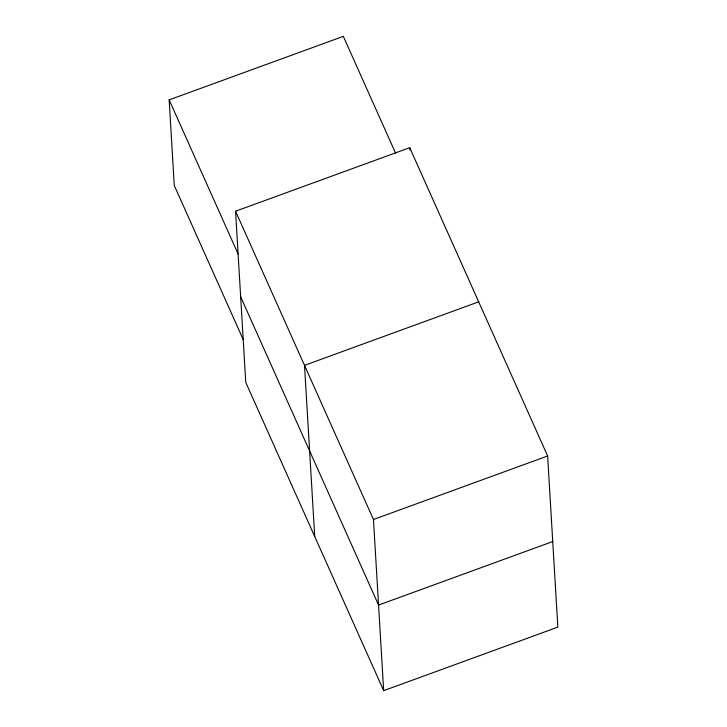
<?xml version="1.0" encoding="UTF-8"?>
<svg xmlns="http://www.w3.org/2000/svg" width="727" height="727" viewBox="0 0 727 727"><rect width="100%" height="100%" fill="white"/><g stroke="black" fill="none" stroke-linecap="round" stroke-linejoin="round"><path stroke-width="1.09" d="M243.218 339.591L174.262 185.449L169.164 99.872L343.335 36.35L395.624 153.252M235.557 211.23L409.737 147.699L547.631 455.983L557.836 627.128L383.665 690.65L245.762 382.375L235.557 211.23L373.46 519.505L383.665 690.65M478.684 301.841L304.513 365.363L314.718 536.508M373.46 519.505L547.631 455.983M552.738 541.551L378.558 605.073L240.664 296.798M169.164 99.872L238.111 254.014M409.737 147.699L409.864 149.953"/></g></svg>
